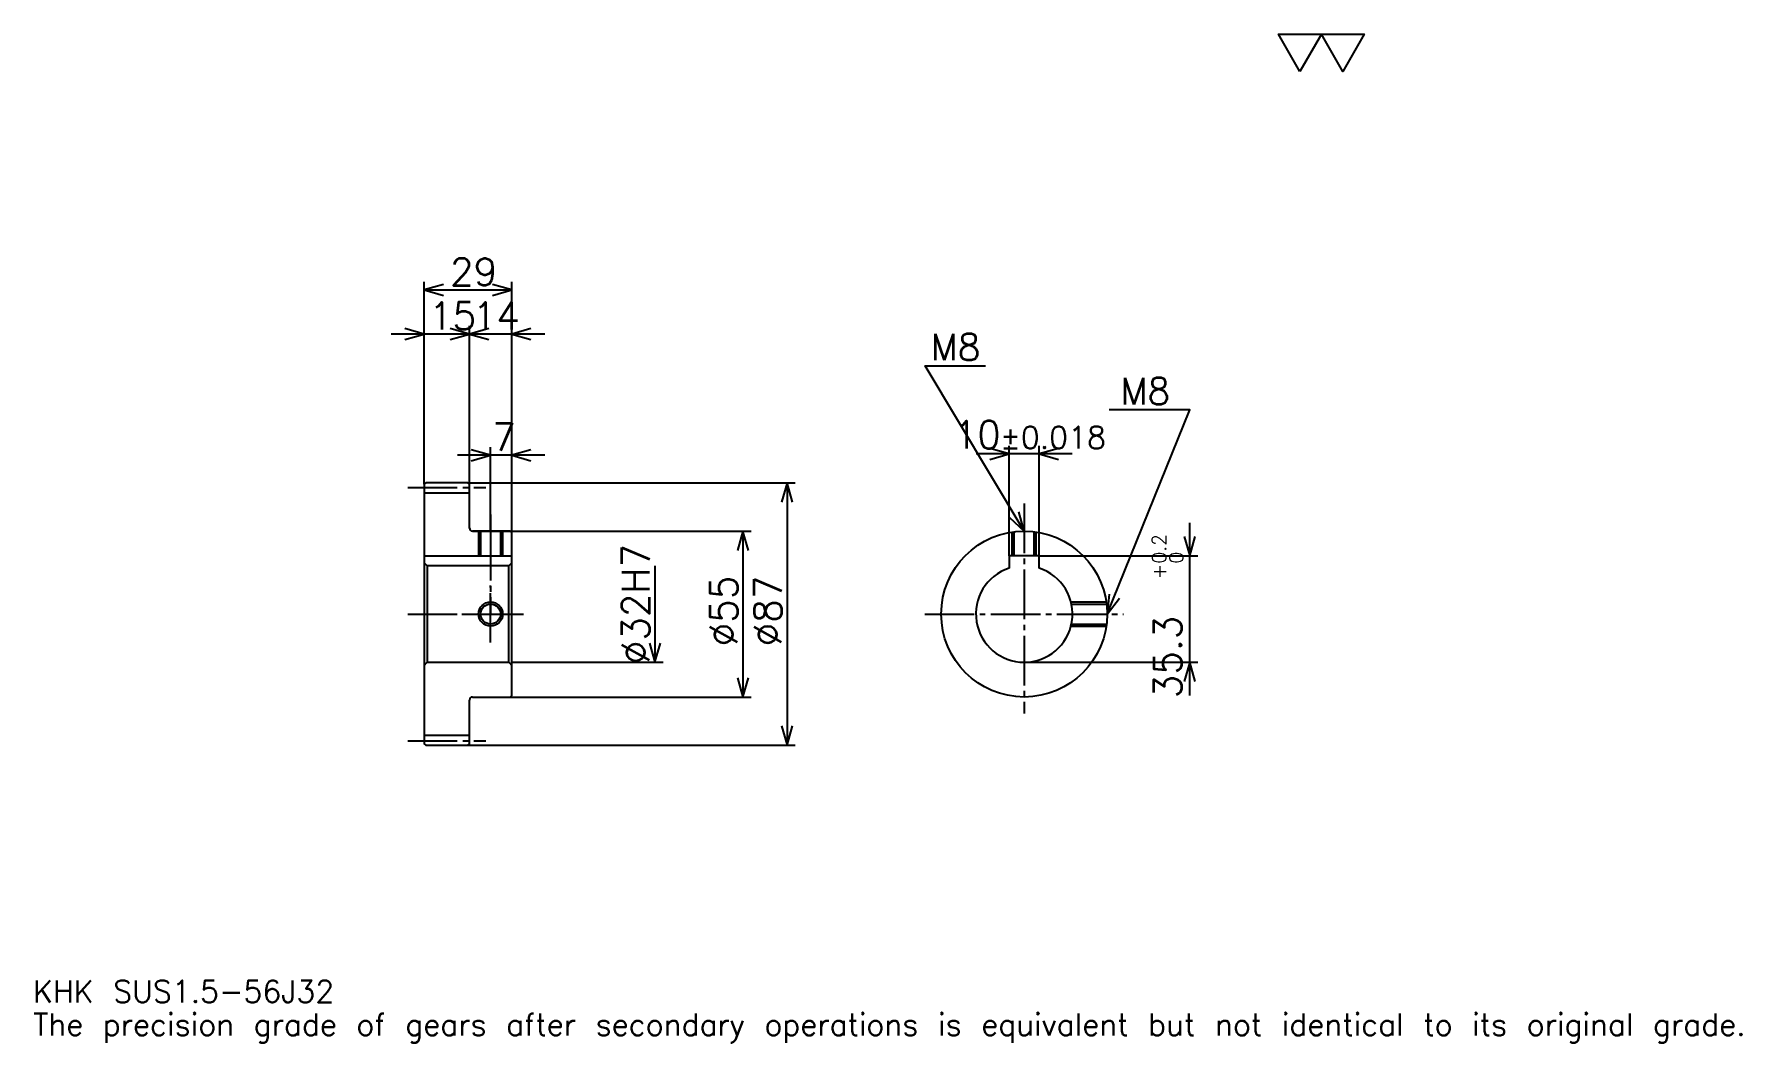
# Model space of a CAD drawing. Extents: x 19 to 585, y 7 to 341.
import ezdxf

# ---------------------------------------------------------------- set-up
doc = ezdxf.new("R2010")
doc.units = 0
doc.linetypes.add('DASHDOT', pattern=[21.913044, 16.434783, -1.826087, 1.826087, -1.826087])
doc.layers.get('0').update_dxf_attribs({"linetype": 'CONTINUOUS'})
doc.layers.add('DASHDOT', color=6, linetype='DASHDOT')
doc.styles.add('KANJI', font='TXT', dxfattribs={"bigfont": 'BIGFONT'})

msp = doc.modelspace()

# ---------------------------------------------------------------- linework, layer by layer
at = {"color": 5}
for p, q in [((147.913055, 192.32608), (147.913055, 258.978241)), ((147.913055, 256.239136), (176.913055, 256.239136)), ((176.913055, 192.32608), (176.913055, 258.978241)), ((162.913055, 192.32608), (162.913055, 244.369568)), ((173.869583, 241.630432), (136.956528, 241.630432)), ((187.869568, 241.630432), (151.956528, 241.630432)), ((169.913055, 192.32608), (169.913055, 204.195648)), ((341.847839, 168.126083), (341.847839, 204.630432)), ((351.847839, 168.126083), (351.847839, 204.630432)), ((187.869568, 201.456512), (158.956528, 201.456512)), ((362.804382, 201.891296), (330.891296, 201.891296)), ((147.913055, 191.82608), (147.913055, 192.32608)), ((162.413055, 192.32608), (176.913055, 192.32608)), ((162.913055, 191.82608), (162.913055, 192.32608)), ((169.913055, 176.32608), (169.913055, 192.32608)), ((169.913055, 176.32608), (169.913055, 192.32608)), ((176.913055, 192.32608), (270.956543, 192.32608)), ((176.913055, 175.82608), (176.913055, 192.32608)), ((268.217407, 192.32608), (268.217407, 105.32608)), ((163.913055, 176.32608), (176.913055, 176.32608)), ((176.913055, 176.32608), (256.347839, 176.32608)), ((253.608704, 176.32608), (253.608704, 121.32608)), ((401.739136, 121.86956), (401.739136, 179.082596)), ((224.391312, 164.82608), (224.391312, 132.82608)), ((351.847839, 168.126083), (404.478271, 168.126083)), ((176.913055, 132.82608), (227.130432, 132.82608)), ((346.847839, 132.82608), (404.478271, 132.82608)), ((163.913055, 121.32608), (176.913055, 121.32608)), ((176.913055, 121.32608), (256.347839, 121.32608)), ((162.413055, 105.32608), (176.913055, 105.32608)), ((176.913055, 105.32608), (270.956543, 105.32608))]:
    msp.add_line(p, q, dxfattribs=at)
at = {"color": 4}
for p, q in [((147.913055, 188.95108), (162.913055, 188.95108)), ((147.913055, 168.126083), (176.913055, 168.126083)), ((148.913055, 164.82608), (148.913055, 132.82608)), ((175.913055, 164.82608), (176.913055, 165.82608)), ((175.913055, 132.82608), (176.913055, 131.82608)), ((147.913055, 108.70108), (162.913055, 108.70108))]:
    msp.add_line(p, q, dxfattribs=at)
at = {"color": 7}
msp.add_lwpolyline([(438.260864, 328.695648), (431.13913, 341.040009), (459.626068, 341.040009), (452.504333, 328.695648), (445.382599, 341.040009), (438.260864, 328.695648)], dxfattribs=at)
at = {"color": 5}
for points in [[(154.304367, 258.065216), (147.913055, 256.239136), (154.304367, 254.413025)], [(170.521759, 254.413025), (176.913055, 256.239136), (170.521759, 258.065216)], [(141.521744, 239.804352), (147.913055, 241.630432), (141.521744, 243.456512)], [(156.521759, 239.804352), (162.913055, 241.630432), (156.521759, 243.456512)], [(169.304352, 243.456512), (162.913055, 241.630432), (169.304352, 239.804352)], [(183.304352, 243.456512), (176.913055, 241.630432), (183.304352, 239.804352)], [(346.847839, 176.32608), (313.978271, 231.108688), (334.065247, 231.108688)], [(374.347839, 148.82608), (401.739136, 216.5), (375.078247, 216.5)], [(163.521759, 199.630432), (169.913055, 201.456512), (163.521759, 203.282608)], [(183.304352, 203.282608), (176.913055, 201.456512), (183.304352, 199.630432)], [(335.456543, 200.065216), (341.847839, 201.891296), (335.456543, 203.717377)], [(358.239136, 203.717377), (351.847839, 201.891296), (358.239136, 200.065216)], [(270.043488, 185.934784), (268.217407, 192.32608), (266.391296, 185.934784)], [(341.993683, 180.867065), (346.847839, 176.32608), (345.125397, 182.746094)], [(255.434799, 169.934784), (253.608704, 176.32608), (251.782623, 169.934784)], [(399.913055, 174.51738), (401.739136, 168.126083), (403.565216, 174.51738)], [(375.053101, 155.435623), (374.347839, 148.82608), (378.438477, 154.065369)], [(222.565216, 139.217377), (224.391312, 132.82608), (226.217407, 139.217377)], [(403.565216, 126.434776), (401.739136, 132.82608), (399.913055, 126.434776)], [(251.782623, 127.717384), (253.608704, 121.32608), (255.434799, 127.717384)], [(266.391296, 111.717384), (268.217407, 105.32608), (270.043488, 111.717384)]]:
    msp.add_lwpolyline(points, dxfattribs=at)
at = {"color": 4}
for points in [[(162.913055, 177.32608), (162.913055, 191.82608), (162.413055, 192.32608), (148.413055, 192.32608), (147.913055, 191.82608), (147.913055, 131.82608)], [(163.913055, 121.32608), (176.413055, 121.32608), (176.913055, 121.82608), (176.913055, 175.82608), (176.413055, 176.32608), (163.913055, 176.32608)], [(165.913055, 176.32608), (165.913055, 168.126083)], [(166.588058, 176.32608), (166.588058, 168.126083)], [(173.238052, 176.32608), (173.238052, 168.126083)], [(173.913055, 176.32608), (173.913055, 168.126083)], [(342.847839, 168.126083), (342.847839, 176.033615)], [(343.522827, 168.126083), (343.522827, 176.124329)], [(350.172852, 168.126083), (350.172852, 176.124329)], [(350.847839, 168.126083), (350.847839, 176.033615)], [(147.913055, 131.82608), (148.913055, 132.82608), (175.913055, 132.82608), (175.913055, 164.82608), (148.913055, 164.82608), (147.913055, 165.82608)], [(351.847839, 164.024765), (351.847839, 168.126083), (341.847839, 168.126083), (341.847839, 164.024765)], [(362.339783, 152.82608), (374.055359, 152.82608)], [(362.498535, 152.151077), (374.146088, 152.151077)], [(362.339783, 144.82608), (374.055359, 144.82608)], [(362.498535, 145.501083), (374.146088, 145.501083)], [(147.913055, 131.82608), (147.913055, 105.82608), (148.413055, 105.32608), (162.413055, 105.32608), (162.913055, 105.82608), (162.913055, 120.32608)]]:
    msp.add_lwpolyline(points, dxfattribs=at)
for centre, radius in [((346.847839, 148.82608), 27.5), ((169.913055, 148.82608), 3.325)]:
    msp.add_circle(centre, radius, dxfattribs=at)
at = {"color": 7}
msp.add_circle((169.913055, 148.82608), 4, dxfattribs=at)
at = {"color": 4}
for centre, radius, start, end in [((163.913055, 177.32608), 1, 180, 270), ((346.847839, 148.82608), 16, 108.20995733, 71.79004267), ((163.913055, 120.32608), 1, 90, 180)]:
    msp.add_arc(centre, radius, start, end, dxfattribs=at)
at = {"layer": 'DASHDOT', "color": 7}
for p, q in [((142.434799, 190.82608), (168.391312, 190.82608)), ((346.847839, 185.456512), (346.847839, 115.847824)), ((169.913055, 176.32608), (169.913055, 148.82608)), ((142.434799, 148.82608), (182.391312, 148.82608)), ((313.869568, 148.82608), (379.826111, 148.82608)), ((142.434799, 106.82608), (168.391312, 106.82608))]:
    msp.add_line(p, q, dxfattribs=at)
for points in [[(169.913055, 181.804337), (169.913055, 162.647827)], [(169.913055, 139.347824), (169.913055, 158.304337)], [(160.434799, 148.82608), (179.391312, 148.82608)]]:
    msp.add_lwpolyline(points, dxfattribs=at)

# ---------------------------------------------------------------- texts
at = {"color": 7, "style": 'KANJI'}
for s, height, p in [('29', 9.130435, (156.478271, 257.699982)), ('15', 9.130435, (149.478271, 243.091309)), ('14', 9.130435, (163.978271, 243.091309)), ('M8', 8.765218, (315.804382, 232.934784)), ('M8', 8.765218, (378.730438, 218.32608)), ('7', 9.130435, (170.445663, 202.917389)), ('10', 9.130435, (323.435608, 203.717377)), ('%%p0.018', 7.304348, (338.864929, 203.717377)), ('KHK SUS1.5-56J32', 7.304348, (18.26087, 20.086956)), ('The precision grade of gears after secondary operations is equivalent but not identical to its original grade.', 7.304348, (18.26087, 9.130435))]:
    msp.add_text(s, height=height, dxfattribs=at).set_placement(p)
for s, height, p in [('%%c32H7', 9.130435, (222.565216, 132.16304)), ('0.2', 4.565217, (393.886963, 165.54512)), ('+', 4.565217, (393.886963, 160.432068)), ('0', 4.565217, (399.547852, 165.54512)), ('%%c55', 9.130435, (251.782623, 138.097824)), ('%%c87', 9.130435, (266.391296, 138.097824)), ('35.3', 9.130435, (399, 120.911942))]:
    msp.add_text(s, height=height, rotation=90, dxfattribs=at).set_placement(p)

doc.saveas('drawing.dxf')
